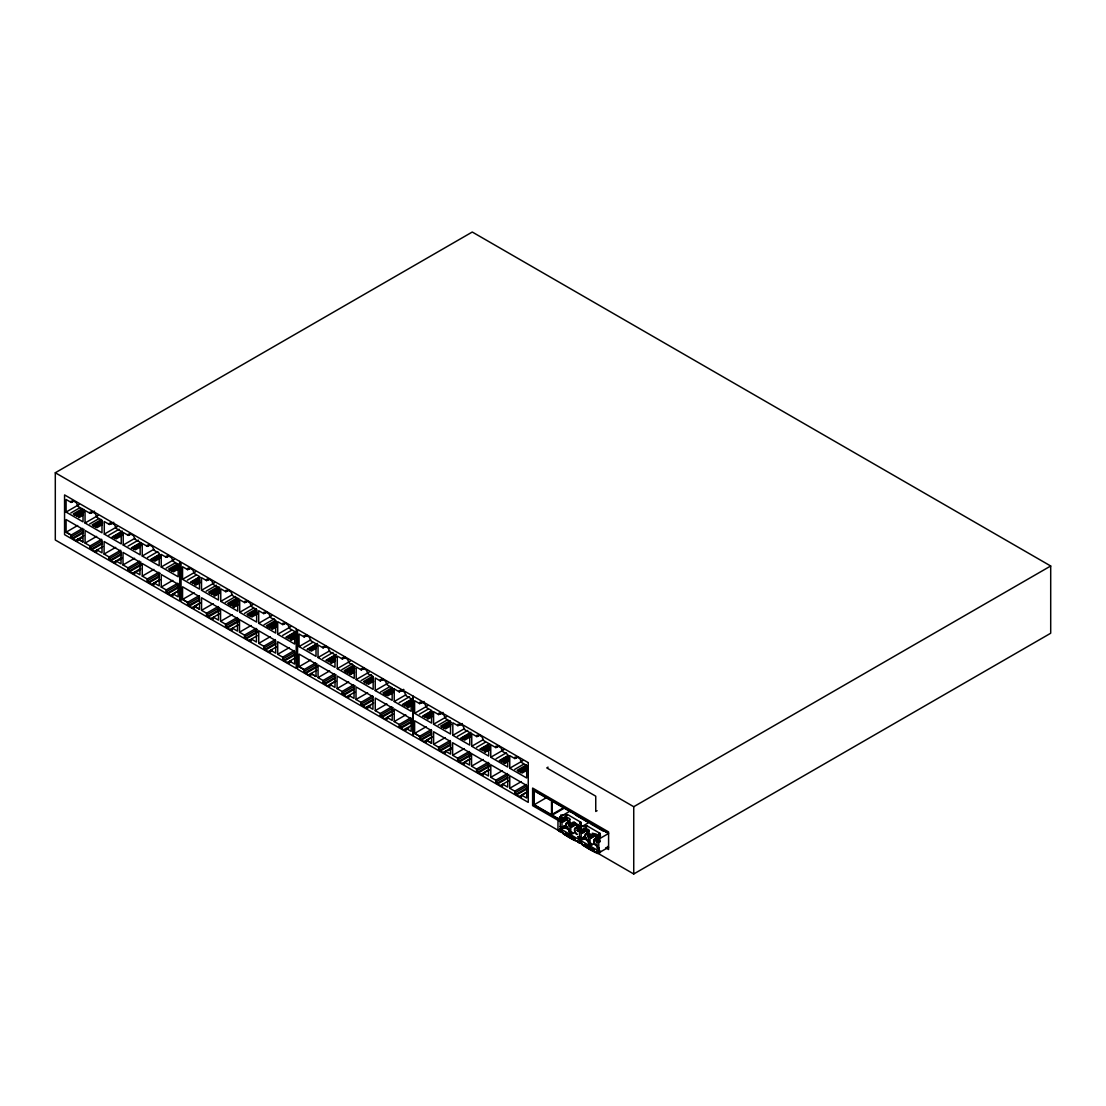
<?xml version="1.0" encoding="UTF-8"?>
<svg xmlns="http://www.w3.org/2000/svg" width="1106" height="1106" viewBox="0 0 1106 1106"><rect width="100%" height="100%" fill="white"/><g stroke="black" fill="none" stroke-linecap="round" stroke-linejoin="round"><path stroke-width="1.5" d="M576.959 841.251L574.899 840.519L574.691 838.873A61.259 35.364 0 0 1 565.138 833.357L565.138 834.878A61.259 35.364 0 0 0 574.691 840.408L574.816 838.942L565.014 833.288L565.014 834.809M586.816 826.694C586.747 823.362 583.996 829.445 586.692 826.956M580.429 825.988A3.677 2.115 0 0 1 580.069 826.196C582.171 829.721 579.447 823.597 579.572 826.721M566.548 814.901C565.733 817.68 568.111 815.011 566.811 814.956M580.18 826.279L580.056 827.012M566.479 835.141L55.3 540.005L55.3 472.76L472.262 232.025L1050.7 565.995L1050.7 633.24L633.738 873.975L597.876 853.265M71.157 502.428L71.157 501.046L72.664 501.903L72.664 500.52L76.259 502.594L78.014 506.382L83.019 509.272L83.019 521.852L66.084 512.064L66.084 499.483L71.157 502.428L74.061 500.755M66.084 512.064L79.107 504.543M70.853 512.977L79.715 507.861M73.273 513.917L82.535 508.566M74.074 514.843L82.95 509.728M74.89 514.843L84.139 509.507M74.89 515.313L83.752 510.198M76.494 515.783L83.116 511.954M76.494 516.239L83.89 511.981M78.111 516.709L83.406 513.654M78.927 517.636L83.351 515.078M90.125 513.378L90.125 511.995L91.618 512.852L91.618 511.47L95.227 513.543L96.982 517.332L101.987 520.221L101.987 532.802L85.038 523.014L85.038 510.433L90.125 513.378L93.028 511.705M91.618 512.852L94.522 511.179M83.738 535.691L76.438 540.018L77.932 540.889L77.932 538.968L83.019 541.968L83.019 529.332L66.084 519.543L66.084 532.193L77.669 525.502M85.038 523.014L98.075 515.493M89.697 523.94L98.558 518.825M82.674 528.392L71.074 535.083L66.084 532.193M66.084 532.124L71.074 535.014L71.074 536.922L84.111 529.401M92.116 524.88L101.379 519.53M92.918 525.806L101.793 520.691M93.734 525.806L101.669 521.23M82.978 532.097L72.844 537.945L71.074 536.852M93.734 526.276L102.595 521.161M72.844 537.875L72.844 538.871L82.978 533.009M95.351 526.746L101.959 522.917M95.351 527.203L102.734 522.944M96.955 527.673L102.25 524.617M79.342 539.272L82.231 537.599M109.37 524.479L109.37 523.097L110.863 523.967L110.863 522.571L114.471 524.659L116.227 528.447L121.231 531.336L121.231 543.903L104.282 534.129L104.282 521.548L109.37 524.479L112.259 522.806M110.863 523.967L113.766 522.295M102.734 546.599L95.434 550.926L96.941 551.783L96.941 549.931L102.015 552.876L102.015 540.295L85.079 530.507L85.079 543.087L96.664 536.396M104.282 534.129L117.319 526.594M85.079 543.087L90.07 545.977L101.669 539.286M108.803 535.207L119.158 529.235M90.07 545.977L90.07 547.829L101.669 541.138M112.038 537.074L122.379 531.101M90.07 547.829L91.839 548.839L101.973 542.991M112.84 537.074L122.102 531.723M91.839 548.839L91.839 549.765L101.973 543.917M112.84 537.544L121.715 532.415M114.457 538L122.393 533.424M114.457 538.47L121.854 534.198M116.075 538.94L122.683 535.124M128.296 535.415L128.296 534.032L129.789 534.889L129.789 533.507L133.397 535.581L135.153 539.369L140.158 542.258L140.158 554.839L123.208 545.051L123.208 532.47L128.296 535.415L131.199 533.742M121.743 557.576L114.457 561.903L115.95 562.76L115.95 560.922L121.038 563.853L121.038 551.272L104.088 541.498L104.088 554.065L115.674 547.387M123.208 545.051L134.794 538.359M104.088 554.065L109.093 556.954L120.678 550.263M128.075 546.101L138.43 540.129M109.093 556.954L109.093 558.807L120.678 552.115M109.093 558.807L110.863 559.83L120.996 553.968M131.31 547.968L140.172 542.852M132.112 547.968L141.374 542.631M110.863 559.83L110.863 560.742L120.996 554.894M132.112 548.438L139.508 544.166M133.729 548.908L141.665 544.318M133.729 549.364L141.126 545.106M135.347 549.834L140.628 546.779M118.798 560.313L121.701 558.641M147.319 546.392L147.319 545.009L148.812 545.866L148.812 544.484L152.407 546.558L154.176 550.346L159.181 553.235L159.181 565.816L142.232 556.028L142.232 543.461L147.319 546.392L150.209 544.719M129.789 570.751L128.019 569.687L128.019 567.848L123.015 564.959L134.6 558.267M142.232 556.028L153.817 549.35M128.019 567.848L139.605 561.157M147.513 557.548L157.854 551.576M128.019 569.687L141.056 562.166M141.374 564.019L129.789 570.71L129.789 571.678L133.384 573.751L133.384 572.784L140.669 568.456M150.734 559.415L159.61 554.3M129.789 571.636L141.374 564.945M151.536 559.415L159.471 554.839M151.536 559.885L160.411 554.756M153.153 560.341L159.762 556.525M153.153 560.811L160.55 556.539M137.725 571.208L140.628 569.535M154.771 561.281L160.066 558.226M166.315 557.355L166.315 555.972L167.808 556.843L167.808 555.447L171.402 557.535L173.172 561.323L178.177 564.212L178.177 576.779L161.227 567.005L161.227 554.424L166.315 557.355L169.204 555.682M159.167 576.005L149.02 581.867L149.02 582.779L152.628 584.867L152.628 583.94L154.121 584.798L154.121 582.959L159.209 585.89L159.209 573.309L142.259 563.535L142.259 576.102L153.845 569.424M161.227 567.005L174.264 559.47M142.259 576.102L147.264 578.991L158.849 572.3M166.163 568.166L175.038 563.051M147.264 578.991L147.264 580.844L160.301 573.323M168.582 569.106L177.845 563.756M169.398 570.032L178.26 564.917M170.2 570.032L178.135 565.456M149.02 582.779L159.167 576.931M170.2 570.502L179.075 565.373M171.817 570.959L178.425 567.143M171.817 571.429L179.2 567.171M154.121 582.959L159.914 579.613M152.628 583.94L159.872 579.751M173.435 571.899L178.716 568.843M187.647 569.673L187.647 568.29L189.14 569.161L189.14 567.765L192.734 569.839L194.504 573.641L199.509 576.516L199.509 589.097L182.559 579.323L182.559 566.742L187.647 569.673L190.536 568M178.135 586.954L167.988 592.816L167.988 593.728L171.596 595.816L171.596 594.89L173.089 595.747L173.089 593.908L178.177 596.839L178.177 584.258L161.227 574.484L161.227 587.051L172.812 580.374M182.559 579.323L195.596 571.788M161.227 587.051L166.232 589.94L177.817 583.249M166.232 589.94L166.232 591.793L179.269 584.272M187.329 580.235L196.204 575.106M167.988 593.728L178.135 587.88M190.564 582.102L199.426 576.973M191.366 582.102L199.301 577.512M191.366 582.558L200.241 577.443M173.089 593.908L178.882 590.563M171.596 594.89L178.826 590.701M192.983 583.028L199.592 579.212M192.983 583.498L198.9 580.083M194.601 583.954L199.882 580.899M199.84 582.337L195.403 584.894L194.601 584.424M196.204 584.894L200.172 582.599M206.615 580.622L206.615 579.24L208.108 580.111L208.108 578.715L211.702 580.788L213.472 584.59L218.476 587.466L218.476 600.046L201.527 590.272L201.527 577.691L206.615 580.622L209.504 578.95M199.509 596.646L182.559 586.788L182.559 599.438L194.144 592.747M201.527 590.272L214.564 582.738M206.172 591.198L216.527 585.226M199.149 595.636L187.564 602.328L182.559 599.438M182.559 599.369L187.564 602.258L187.564 604.18L199.149 597.489M208.605 592.125L217.854 586.788M209.407 593.065L219.748 587.092M200.172 603.088L192.928 607.277L192.928 608.189L189.32 606.047L189.32 605.12L199.467 599.341M210.209 593.065L219.472 587.715M210.209 593.521L219.085 588.406M189.32 606.116L199.467 600.268M211.827 593.991L219.762 589.415M211.827 594.461L219.223 590.189M213.444 594.917L220.053 591.102M200.214 602.95L194.421 606.282L194.421 608.134L192.928 607.208M214.246 595.858L220.163 592.443M215.062 595.858L219.029 593.563M225.845 591.738L225.845 590.355L227.352 591.212L227.352 589.83L230.947 591.904L232.702 595.692L237.707 598.581L237.707 611.162L220.771 601.374L220.771 588.793L225.845 591.738L228.748 590.065M219.209 613.844L211.923 618.171L213.417 619.042L213.417 617.189L218.504 620.12L218.504 607.54L201.555 597.765L201.555 610.346L213.14 603.655M220.771 601.374L232.357 594.682M201.555 610.346L206.559 613.236L218.145 606.544M225.292 602.466L235.633 596.493M206.559 613.236L206.559 615.074L219.596 607.553M227.712 603.392L236.974 598.042M206.559 615.074L208.315 616.097L219.914 609.406M228.513 604.318L238.868 598.346M229.329 604.318L238.578 598.982M229.329 604.788L236.712 600.517M208.315 616.097L208.315 617.024L219.914 610.332M230.947 605.259L238.882 600.669M230.947 605.715L238.329 601.457M232.55 606.185L237.845 603.129M233.366 607.125L237.79 604.553M234.168 607.125L238.136 604.83M244.785 602.659L244.785 601.277L246.279 602.148L246.279 600.752L249.873 602.825L251.643 606.627L256.647 609.503L256.647 622.084L239.698 612.309L239.698 599.729L244.785 602.659L247.675 600.987M238.232 624.821L230.933 629.148L232.44 630.019L232.44 628.167L237.514 631.097L237.514 618.53L220.578 608.742L220.578 621.323L232.163 614.632M239.698 612.309L252.735 604.775M220.578 621.323L225.583 624.213L237.168 617.521M244.564 613.36L253.426 608.231M225.583 624.213L225.583 626.051L238.606 618.53M246.984 614.286L256.246 608.95M225.583 626.051L227.338 627.074L238.924 620.383M247.785 615.226L256.661 610.097M248.601 615.226L256.537 610.636M227.338 627.074L227.338 628.001L238.924 621.309M248.601 615.683L255.984 611.424M250.219 616.153L256.827 612.337M250.219 616.623L257.601 612.351M251.822 617.079L257.117 614.024M263.795 613.636L263.795 612.254L265.288 613.125L265.288 611.729L268.896 613.816L270.652 617.604L275.657 620.494L275.657 633.074L258.707 623.286L258.707 610.706L263.795 613.636L266.698 611.964M251.09 625.512L239.504 632.203L244.509 635.134L244.509 636.987L246.265 638.922L249.873 641.01L249.873 640.042L257.159 635.715M258.707 623.286L271.744 615.765M244.509 635.093L256.094 628.402M263.988 624.807L274.329 618.835M244.509 636.945L257.546 629.411M266.408 625.733L275.671 620.383M246.265 637.955L257.85 631.263M246.265 638.881L257.85 632.19M267.223 626.66L276.085 621.544M268.025 626.66L275.961 622.084M268.025 627.13L275.408 622.872M269.643 627.6L276.251 623.784M269.643 628.07L275.546 624.655M271.246 628.526L276.541 625.471M272.062 629.466L276.486 626.895M282.79 624.614L282.79 623.231L284.297 624.088L284.297 622.706L287.892 624.779L289.648 628.567L294.652 631.457L294.652 644.038L277.703 634.25L277.703 621.669L282.79 624.614L285.694 622.941M276.403 646.858L269.104 651.185L270.611 652.056L270.611 650.204L275.684 653.134L275.684 640.568L258.749 630.779L258.749 643.36L270.334 636.669M277.703 634.25L290.74 626.729M258.749 643.36L263.753 646.25L275.339 639.558M282.652 635.425L291.514 630.296M263.753 646.25L263.753 648.088L275.339 641.411M285.873 637.277L294.749 632.162M263.753 648.088L265.509 649.111L275.643 643.263M286.689 637.277L294.625 632.701M265.509 649.111L265.509 650.038L275.643 644.176M286.689 637.747L294.072 633.489M288.293 638.217L294.915 634.402M288.293 638.687L294.21 635.273M289.91 639.144L295.205 636.088M265.509 650.038L269.104 652.111L272.007 650.439M290.712 640.084L295.15 637.512M291.528 640.084L294.168 638.549M304.15 636.945L304.15 635.563L305.643 636.42L305.643 635.038L309.251 637.111L311.007 640.899L316.012 643.789L316.012 656.37L299.062 646.581L299.062 634.001L304.15 636.945L307.053 635.273M295.357 657.807L288.072 662.135L289.565 663.006L289.565 661.153L294.652 664.084L294.652 651.517L277.703 641.729L277.703 654.31L289.302 647.618M299.062 646.581L310.648 639.89M277.703 654.31L282.707 657.199L294.293 650.508M282.707 657.199L282.707 659.038L294.293 652.36M303.846 647.494L312.708 642.379M282.707 659.038L284.477 660.061L294.611 654.213M284.477 660.061L284.477 660.987L294.611 655.125M307.067 649.36L317.408 643.388M307.869 649.36L317.132 644.01M307.869 649.83L316.745 644.701M309.486 650.287L317.422 645.71M284.477 660.987L288.072 663.061L290.975 661.388M309.486 650.757L316.883 646.485M311.104 651.227L316.399 648.171M323.118 647.895L323.118 646.512L324.611 647.369L324.611 645.987L328.206 648.061L329.975 651.849L334.98 654.738L334.98 667.319L318.03 657.531L318.03 644.95L323.118 647.895L326.007 646.222M310.648 660.019L299.062 666.711L299.062 654.061L316.012 663.904M318.03 657.531L329.616 650.84M322.689 658.457L333.03 652.485M315.652 662.909L304.067 669.586L299.062 666.711L304.067 669.531L304.067 671.439L305.837 673.388L317.422 666.697M304.067 671.439L317.104 663.918M325.911 660.323L336.252 654.351M326.712 660.323L335.975 654.973M305.837 672.462L317.422 665.771M326.712 660.794L335.588 655.664M328.33 661.25L336.265 656.674M328.33 661.72L335.726 657.448M329.947 662.19L335.242 659.135M305.837 673.319L309.431 675.462L309.431 674.466L316.717 670.208M330.749 663.116L335.187 660.559M331.565 663.116L335.533 660.821M342.362 658.996L342.362 657.614L343.855 658.485L343.855 657.088L347.45 659.162L349.219 662.95L354.224 665.84L354.224 678.42L337.275 668.646L337.275 656.065L342.362 658.996L345.252 657.323M334.966 677.508L324.832 683.356L324.832 684.282L328.427 686.356L328.427 685.43L329.92 686.301L329.92 684.448L335.007 687.393L335.007 674.812L318.058 665.024L318.058 677.605L329.643 670.913M337.275 668.646L350.312 661.111M318.058 677.605L323.063 680.494L334.648 673.803M341.795 669.724L352.137 663.752M323.063 680.494L323.063 682.347L336.1 674.812M344.215 670.651L353.478 665.314M345.031 671.591L353.892 666.462M345.832 671.591L355.095 666.241M324.832 684.282L334.966 678.434M345.832 672.047L354.694 666.932M347.45 672.517L354.058 668.701M347.45 672.987L354.832 668.715M329.92 684.448L335.712 681.102M349.054 673.457L354.349 670.402M328.427 685.43L335.671 681.255M349.869 674.384L352.828 672.669M350.671 674.384L354.639 672.089M361.289 669.932L361.289 668.549L362.782 669.407L362.782 668.024L366.376 670.098L368.146 673.886L373.151 676.775L373.151 689.356L356.201 679.568L356.201 666.987L361.289 669.932L364.178 668.259M354.736 692.093L347.45 696.421L348.943 697.278L348.943 695.425L354.031 698.37L354.031 685.789L337.081 676.001L337.081 688.582L348.666 681.89M356.201 679.568L369.238 672.047M337.081 688.582L342.086 691.471L353.671 684.78M361.068 680.619L371.422 674.646M342.086 691.471L342.086 693.324L355.123 685.789M363.487 681.559L372.75 676.208M342.086 693.324L343.842 694.333L353.989 688.485M364.303 682.485L371.685 678.213M365.104 682.485L373.04 677.909M343.842 694.333L343.842 695.259L353.989 689.411M365.104 682.955L372.501 678.683M366.722 683.411L373.33 679.596M366.722 683.881L372.625 680.466M368.326 684.351L373.621 681.296M380.298 680.909L380.298 679.526L381.805 680.384L381.805 679.001L385.4 681.075L387.155 684.863L392.16 687.752L392.16 700.333L375.224 690.545L375.224 677.964L380.298 680.909L383.201 679.236M361.012 702.407L356.008 699.476L367.593 692.785M375.224 690.545L388.247 683.024M372.598 695.674L361.012 702.351L361.012 704.245L366.376 708.269L366.376 707.301L373.662 702.974M380.492 692.066L389.367 686.95M361.012 704.204L372.598 697.513M382.911 692.992L392.174 687.655M362.768 705.227L372.916 699.365M383.727 693.932L392.589 688.803M362.768 706.153L372.916 700.292M384.529 693.932L393.791 688.582M384.529 694.402L391.925 690.13M386.146 694.858L392.754 691.043M386.146 695.328L393.529 691.056M387.764 695.798L393.045 692.743M367.814 707.384L370.717 705.711M399.294 691.872L399.294 690.49L400.801 691.361L400.801 689.964L404.395 692.038L406.151 695.826L411.155 698.716L411.155 711.296L394.22 701.522L394.22 688.941L399.294 691.872L403.649 689.37M400.801 691.361L403.69 689.688M393.598 709.693L382.012 716.37L382.012 717.296L385.607 719.384L385.607 718.458L387.114 719.315L387.114 717.476L392.201 720.407L392.201 707.826L375.252 698.038L375.252 710.619L386.837 703.928M394.22 701.522L405.805 694.831M375.252 710.619L380.257 713.508L391.842 706.817M399.155 702.683L409.497 696.711M380.257 713.508L380.257 715.361L393.294 707.826M402.377 704.55L411.252 699.421M403.192 704.55L412.441 699.199M403.192 705.02L412.054 699.891M382.012 717.296L393.598 710.605M404.796 705.476L411.418 701.66M404.796 705.946L412.192 701.674M387.114 717.476L392.906 714.13M385.607 718.458L392.851 714.269M406.414 706.416L411.709 703.361M407.229 707.342L411.653 704.785M411.999 705.047L408.031 707.812M419.699 703.651L419.699 702.269L421.192 703.126L421.192 701.743L424.787 703.817L426.557 707.605L431.561 710.494L431.561 723.075L414.612 713.287L414.612 700.706L419.699 703.651L422.589 701.978M421.192 703.126L424.096 701.453M411.874 725.08L404.575 729.407L406.082 730.264L406.082 728.425L411.155 731.356L411.155 718.776L394.22 708.987L394.22 721.568L405.805 714.877M414.612 713.287L427.649 705.766M394.22 721.568L399.225 724.458L410.81 717.766M419.381 714.2L428.257 709.084M399.225 724.458L399.225 726.31L412.248 718.776M399.225 726.31L400.98 727.319L412.566 720.642M400.98 727.319L400.98 728.246L412.566 721.554M422.616 716.066L431.478 710.951M423.418 716.066L431.354 711.49M423.418 716.536L432.294 711.421M425.036 717.006L431.644 713.176M425.036 717.462L432.418 713.204M400.98 728.246L404.575 730.333L408.93 727.817M426.653 717.932L431.934 714.877M427.455 718.859L431.893 716.301M428.257 718.859L432.225 716.577M438.667 714.6L438.667 713.218L440.16 714.075L440.16 712.693L443.755 714.766L445.524 718.554L450.515 721.444L450.515 734.025L433.58 724.236L433.58 711.656L438.667 714.6L441.557 712.928M440.16 714.075L443.05 712.402M426.197 726.725L414.612 733.416L414.612 720.766L431.561 730.624M433.58 724.236L446.617 716.716M438.225 725.177L447.101 720.047M431.202 729.614L419.616 736.306L414.612 733.416L419.616 736.237L419.616 738.144L421.372 740.094L431.52 734.232M419.616 738.144L431.202 731.467M440.644 726.103L449.907 720.753M441.46 727.029L450.322 721.914M421.372 739.167L431.52 733.319M442.262 727.029L450.197 722.453M442.262 727.499L451.137 722.384M443.879 727.969L450.488 724.154M443.879 728.425L451.262 724.167M445.497 728.895L450.778 725.84M432.266 736.914L426.474 740.26L431.561 743.191L431.561 730.554M421.372 740.025L424.981 742.167L424.981 741.172L432.211 737.066M457.898 725.702L457.898 724.319L459.405 725.19L459.405 723.794L462.999 725.882L464.755 729.67L469.76 732.559L469.76 745.126L452.824 735.352L452.824 722.771L457.898 725.702L460.801 724.029M459.405 725.19L462.294 723.518M451.262 747.822L443.976 752.149L445.469 753.006L445.469 751.168L450.557 754.098L450.557 741.518L433.607 731.73L433.607 744.31L445.193 737.619M452.824 735.352L464.409 728.66M433.607 744.31L438.612 747.2L450.197 740.508M457.345 736.43L467.686 730.458M438.612 747.2L438.612 749.052L450.197 742.361M438.612 749.052L440.368 750.062L450.515 744.214M460.566 738.296L470.921 732.324M461.382 738.296L470.631 732.946M440.368 750.062L440.368 750.988L450.515 745.14M461.382 738.767L468.764 734.495M462.985 739.223L470.921 734.647M462.985 739.693L470.382 735.421M464.603 740.163L471.211 736.347M448.317 750.559L451.207 748.886M476.824 736.637L476.824 735.255L478.331 736.112L478.331 734.73L481.926 736.803L483.695 740.591L488.686 743.481L488.686 756.062L471.75 746.274L471.75 733.693L476.824 736.637L479.728 734.965M470.976 754.361L459.391 761.052L459.391 761.965L462.985 764.052L462.985 763.126L464.492 763.983L464.492 762.145L469.566 765.076L469.566 752.495L452.63 742.72L452.63 755.287L464.216 748.61M471.75 746.274L483.336 739.582M452.63 755.287L457.621 758.177L469.221 751.499M476.617 747.324L485.479 742.209M457.621 758.177L457.621 760.029L470.658 752.509M479.838 749.191L488.714 744.075M480.654 749.191L489.903 743.854M459.391 761.965L470.976 755.287M480.654 749.661L488.036 745.389M482.257 750.131L488.88 746.301M482.257 750.587L489.654 746.329M464.492 762.145L470.285 758.799M462.985 763.126L468.778 759.781M483.875 751.057L489.17 748.002M484.691 751.983L487.635 750.283M485.493 751.983L489.46 749.702M495.847 747.615L495.847 746.232L497.341 747.103L497.341 745.707L500.949 747.78L502.705 751.568L507.709 754.458L507.709 767.039L490.76 757.264L490.76 744.684L495.847 747.615L498.751 745.942M476.562 769.112L471.557 766.182L483.142 759.49M490.76 757.264L503.797 749.73M488.147 762.38L476.562 769.071L476.562 770.965L481.912 774.974L481.912 774.006L489.156 769.831M496.041 758.771L506.382 752.799M476.562 770.91L489.599 763.389M478.317 771.933L489.903 765.241M478.317 772.859L489.903 766.168M499.262 760.638L508.138 755.522M500.078 760.638L508.013 756.062M500.078 761.108L508.94 755.979M501.695 761.564L508.304 757.748M501.695 762.034L507.599 758.619M481.912 774.006L483.419 774.919L483.419 773.025L489.211 769.679M503.299 762.504L508.594 759.449M504.115 763.43L508.539 760.873M504.917 763.43L507.557 761.91M514.843 758.578L514.843 757.195L516.336 758.066L516.336 756.67L519.944 758.757L521.7 762.546L526.705 765.435L526.705 778.002L509.755 768.228L509.755 755.647L514.843 758.578L517.746 756.905M508.456 780.836L501.156 785.163L502.649 786.02L502.649 784.182L507.737 787.113L507.737 774.532L490.801 764.758L490.801 777.324L502.387 770.647M509.755 768.228L522.792 760.693M490.801 777.324L495.792 780.214L507.391 773.536M514.705 769.389L523.567 764.274M495.792 780.214L495.792 782.066L508.829 774.546M517.124 770.329L526.373 764.979M517.926 771.255L526.802 766.14M495.792 782.066L497.562 783.089L507.695 777.228M518.728 771.255L526.663 766.679M497.562 783.089L497.562 784.016L507.695 778.154M518.728 771.725L527.603 766.596M520.345 772.195L526.968 768.366M520.345 772.652L527.742 768.394M521.963 773.122L527.258 770.066M526.663 788.177L516.53 794.039L516.53 794.951L520.124 797.039L520.124 796.113L521.617 796.97L521.617 795.131L526.705 798.062L526.705 785.481L509.755 775.707L509.755 788.274L521.341 781.596M548.092 767.135L546.765 767.91L595.747 796.182L595.747 811.472L597.074 810.698M509.755 788.274L514.76 791.163L526.345 784.486M514.76 791.163L514.76 793.016L526.345 786.325M516.53 794.951L526.663 789.103M521.617 795.131L527.41 791.785M520.124 796.113L527.368 791.937M563.327 807.878L551.521 814.693L551.521 800.841L534.226 790.859L534.226 804.712L547.511 797.039M570.226 811.638L552.24 801.269L552.24 815.122L564.046 808.292M569.894 819.753C562.346 823.749 576.931 819.228 565.498 817.21L561.986 819.159L560.23 818.136L560.23 816.767L570.019 811.113M560.23 818.136L561.419 817.458L561.419 819.283L563.175 820.306L565.567 818.924M560.23 826.541L561.682 827.357A2.668 1.535 -60 0 1 563.631 828.242L564.765 828.104L564.765 825.961L561.986 827.565L560.23 826.541L560.23 819.975L561.419 819.283M565.498 817.21L563.244 818.965L561.986 818.246L561.986 819.159M561.986 827.565L561.986 821.606L565.954 819.311M560.23 819.975L562.871 821.495L567.337 818.924M561.986 821.606L562.871 822.117L567.337 819.532M561.544 827.316L564.765 825.961M567.655 821.509L569.037 823.223L570.226 822.532M574.691 840.408L562.871 833.578L562.871 832.044L560.23 830.523L560.23 828.684L563.631 828.242M569.037 823.223L570.793 824.247L571.982 823.555L571.982 825.394L570.226 824.371M567.655 821.053L572.175 823.666L574.429 822.366L578.839 825.366M564.765 828.104L567.323 826.624M571.982 824.011L573.046 823.403L577.277 825.85M570.793 824.247L570.793 823.32L572.175 824.122L574.429 822.366M571.982 825.394L575.562 823.32M572.12 825.919L574.761 824.399M575.148 832.279L572.88 833.578A2.668 1.535 -60 0 0 570.931 832.694L569.037 831.629L569.037 825.67L568.152 824.551L571.678 826.583L576.143 824.011M570.793 832.652L570.793 826.694L571.678 827.191L576.143 824.62M577.138 830.551A3.525 2.032 -60 0 1 577.871 828.297L576.585 826.21L578.839 824.91M569.037 831.629L571.816 832.97L569.853 834.09L569.853 832.085M579.599 829.334L579.42 827.938L589.401 822.297M569.853 834.09L572.88 833.578M580.788 828.643L579.42 829.306L581.189 830.33L584.687 828.38C596.12 830.399 581.549 834.919 589.097 830.924M581.189 830.33L581.189 829.417L582.447 830.136L584.687 828.38M579.032 829.459L582.378 831.477L584.756 830.094M578.286 836.979L580.871 838.403A2.668 1.535 -60 0 1 582.834 839.413L583.968 839.274L583.968 837.131L581.189 838.735L581.189 832.777L585.157 830.482M581.189 832.777L582.06 833.288L586.526 830.094M582.06 833.288L586.526 830.703M579.42 837.712L579.42 839.855M55.3 472.76L633.738 806.716L1050.7 565.995M580.871 838.528L583.968 837.131M588.931 841.127C584.314 841.652 582.751 830.606 588.24 834.283L589.415 833.703M580.042 837.118A2.668 1.535 -60 0 0 579.102 837.422L579.102 839.44L580.18 840.145L582.834 839.413M586.844 832.68L589.996 835.417L591.185 834.726L591.185 836.565L589.415 835.542M583.968 839.274L586.526 837.795M598.028 836.081C590.48 840.076 605.065 835.555 593.632 833.537L591.378 834.836L586.844 832.224M591.185 835.182L593.632 833.537M591.185 836.565L594.751 834.491M591.309 837.09L593.963 835.569M594.351 843.449L592.083 844.749A2.668 1.535 -60 0 0 590.12 843.864L588.364 842.731L588.226 836.841L587.355 835.721L590.867 837.754L595.346 835.182M590.12 843.74L589.996 837.864L590.867 838.362L595.346 835.79M598.235 839.247L599.286 838.638M595.775 837.38L598.802 839.122L608.59 833.468L589.221 822.283M597.475 848.136L598.927 848.827L597.033 847.887L597.033 841.929L596.162 840.809L599.134 839.081M589.982 842.952A2.668 1.535 -60 0 0 589.056 843.256L589.429 845.482L592.083 844.749M597.019 846.035C591.53 844.569 593.383 834.56 598.802 840.491L599.991 839.813L599.991 841.638L598.802 842.33L596.162 840.809M584.203 845.979L584.203 844.445L594.019 850.113C593.12 851.744 597.102 854.288 596.162 851.357L598.802 852.878L608.59 847.224L607.332 846.491M589.18 840.284C583.526 841.445 584.784 829.486 589.18 836.177M580.885 822.27C577.83 822.38 580.996 825.919 580.885 822.27L567.502 814.5M599.964 833.33L598.858 835.251L599.964 833.33L586.692 825.67M568.913 829.251C564.751 828.643 565.387 819.698 569.479 824.26M569.037 829.915C563.037 828.601 565.94 817.528 570.337 824.786M598.94 852.339L599.493 853.542L598.719 853.224M372.957 696.711L356.008 686.895L356.008 699.517M488.493 763.43L471.557 753.601L471.557 766.223M607.346 832.666L533.866 790.237L533.866 804.919L561.945 821.136M570.931 812.025L589.056 822.491M575.493 815.039L588.143 822.339M590.48 823.776L603.116 831.076M564.24 816.947L565.498 817.666M574.429 822.823L573.046 822.035L573.046 823.403M584.687 828.836L583.429 828.118L583.429 829.486L589.069 832.735M592.235 833.191L593.632 833.993M564.24 818.316L569.88 821.578M592.235 834.574L597.876 837.823M560.23 816.767L563.244 818.509L563.175 820.306M576.585 826.21L578.59 827.371M579.42 827.938L582.447 830.136M77.932 538.968L83.019 541.912M199.509 609.157L194.421 606.226L199.509 609.226L199.509 596.576M316.012 676.416L310.924 673.485L310.924 675.407L309.431 674.466M431.561 743.135L426.474 740.191L426.474 742.112L424.981 741.172M483.419 773.025L488.493 776.011L488.493 763.389M591.378 835.293L589.996 834.491L589.996 835.417M595.775 837.836L597.033 839.482L598.235 838.79L598.235 840.629L599.991 841.638M310.924 673.554L316.012 676.485L316.012 663.849M133.384 572.784L134.877 573.696L134.877 571.802L139.964 574.788L139.964 562.166L123.015 552.378L123.015 565M147.264 580.844L149.02 581.867M166.232 591.793L167.988 592.816M187.564 604.111L189.32 605.189M249.873 640.042L251.366 640.941L251.366 639.047L256.454 642.033L256.454 629.411L239.504 619.623L239.504 632.245M323.063 682.347L324.832 683.356M366.376 707.301L367.869 708.213L367.869 706.319L372.957 709.292L372.957 696.669M380.257 715.361L382.012 716.37M457.621 760.029L459.391 761.052M514.76 793.016L516.53 794.039M534.226 804.712L551.521 814.693M552.24 815.122L561.917 820.707M582.06 832.666L576.959 830.247M72.844 538.802L76.438 540.945L76.438 539.949M91.839 549.765L95.434 551.853L95.434 550.926M110.863 560.742L114.457 562.83L114.457 561.903M208.315 617.024L211.923 619.097L211.923 618.171M227.338 628.001L230.933 630.074L230.933 629.148M343.842 695.259L347.45 697.347L347.45 696.421M440.368 750.988L443.976 753.075L443.976 752.149M497.562 784.016L501.156 786.09L501.156 785.163M560.922 821.993L532.622 805.652L532.622 788.066L608.59 831.933L608.59 849.519L605.618 847.79M577.844 836.717L581.189 838.735M590.12 843.864L588.364 842.731A2.668 1.535 -60 0 1 590.01 842.869M560.23 828.684L598.802 851.039L598.305 848.592A2.668 1.535 -60 0 1 599.01 848.302M579.42 841.694L582.06 843.214L582.06 844.749L593.894 851.579L593.894 850.044A61.259 35.364 0 0 1 584.327 844.528L584.327 846.049A61.259 35.364 0 0 0 593.894 851.579M570.973 837.726L587.41 847.224M590.397 848.938L594.876 851.537M577.816 828.311C573.24 824.938 573.613 833.495 577.097 834.56M580.609 841.749L581.037 842.896L580.18 842.399M588.24 834.283L588.931 835.044M599.355 837.283C597.434 835.846 599.784 839.731 599.355 837.283A3.677 2.115 0 0 0 600.364 836.399L600.42 835.279A3.207 1.853 0 0 0 599.411 834.353M588.599 835.68L588.973 836.495M600.572 851.039L600.42 851.883A3.677 2.115 0 0 1 599.328 852.85M633.738 806.716L633.738 873.975M598.802 839.122L598.802 840.491M598.802 842.33L598.802 852.878M597.613 848.067L597.613 848.191A2.668 1.535 -60 0 1 598.94 847.97M596.604 835.652L596.604 838.901M589.429 845.482L589.429 843.463A2.668 1.535 -60 0 1 590.148 843.187M587.798 830.578L587.798 833.813M583.526 836.869L583.526 839.012M582.378 829.638L582.378 831.477M580.609 828.629L580.788 830.482L579.42 831.145L579.599 841.707M580.18 840.145L580.18 838.127A2.668 1.535 -60 0 1 582.143 839.012M578.41 836.896L578.41 837.021A2.668 1.535 -60 0 1 580.056 837.048M570.24 832.306L570.24 834.311M569.161 831.56L569.161 831.684A2.668 1.535 -60 0 1 570.102 831.38M564.323 825.712L564.323 827.841M560.991 828.975L560.991 826.956A2.668 1.535 -60 0 1 561.461 826.735M560.355 826.472L560.355 828.615M557.977 821.412L557.977 829.68M551.88 800.633L551.88 815.329M404.575 729.407L404.575 730.333M288.072 662.135L288.072 663.061M269.104 651.185L269.104 652.111M590.936 843.353A2.668 1.535 -60 0 1 591.392 844.348M596.424 839.509A3.235 1.866 60 0 0 595.222 839.122L594.019 840.118A3.719 2.157 60 0 0 594.157 842.413L595.553 844.666A3.235 1.866 60 0 0 596.784 845.468M596.341 842.136A3.525 2.032 -60 0 1 599.01 837.505M586.083 826.597A3.207 1.853 0 0 0 584.48 826.016L582.53 826.044A3.677 2.115 0 0 0 580.871 826.68M577.885 831.491A3.525 2.032 -60 0 1 580.553 826.859M598.65 853.238A3.525 2.032 -60 0 1 596.341 851.482M580.553 842.371A3.525 2.032 -60 0 1 580.208 842.578M579.848 842.731A3.525 2.032 -60 0 1 577.885 840.837M577.844 828.836A3.235 1.866 60 0 0 576.019 827.952L574.83 828.947A3.719 2.157 60 0 0 574.968 831.242L576.35 833.495A3.235 1.866 60 0 0 576.973 833.993M562.318 826.749A2.668 1.535 -60 0 1 562.94 827.841M571.885 832.32A2.668 1.535 -60 0 1 572.189 833.191M571.622 832.279A2.668 1.535 -60 0 1 571.816 832.97M580.208 823.182A3.207 1.853 0 0 1 581.217 824.108L581.175 825.228A3.677 2.115 0 0 1 580.747 825.753M578.134 827.869A3.525 2.032 -60 0 1 579.821 826.348M566.894 815.426A3.207 1.853 0 0 0 565.277 814.846L563.341 814.873A3.677 2.115 0 0 0 561.682 815.509M558.696 820.32A3.525 2.032 -60 0 1 561.364 815.689M579.461 842.067A3.525 2.032 -60 0 1 577.194 841.113M561.364 831.214A3.525 2.032 -60 0 1 558.696 829.666M579.655 823.293L580.609 822.588L579.655 823.293M585.641 826.763L586.595 826.071L585.641 826.763M598.844 834.463C599.687 836.233 600.157 832.085 598.844 834.463M560.936 815.233L561.765 816.283L560.991 815.108M560.936 830.744L561.765 831.809L560.991 830.634M179.725 561.406L64.563 494.921L64.563 534.654L179.725 601.152L179.725 561.406M296.214 628.65L181.052 562.166L181.052 601.913L296.214 668.397L296.214 628.65M412.718 695.923L297.555 629.438L297.555 669.171L412.718 735.656L412.718 695.923M528.253 762.628L413.105 696.144L413.105 735.877L528.253 802.375L528.253 762.628"/></g></svg>
